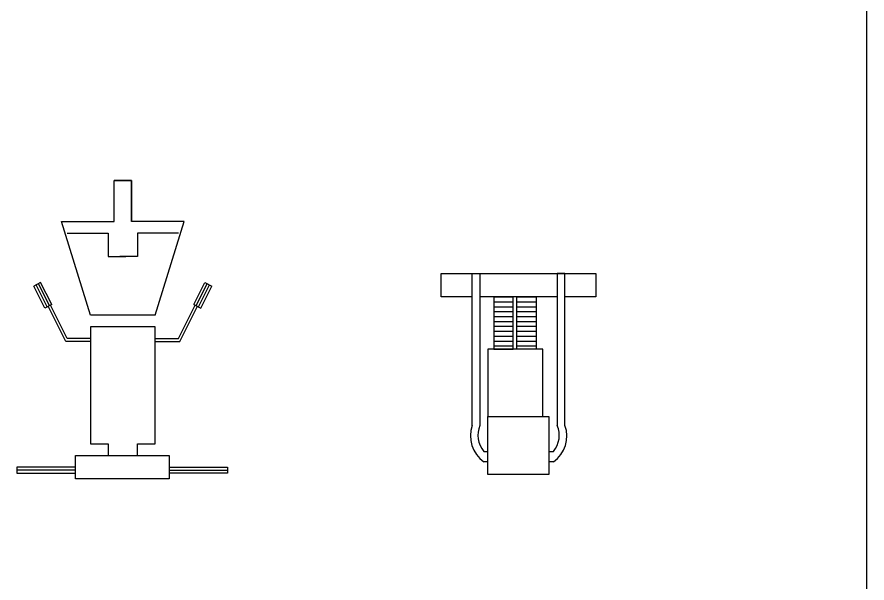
# Model space of a CAD drawing. Header units: millimetres. Extents: x 24547 to 62889, y 34568 to 56011.
# Drawn here: x 59413 to 62889, y 50874 to 53187 of the extents above; entities that cross this region are included whole.
import ezdxf

# ---------------------------------------------------------------- set-up
doc = ezdxf.new("R2010")
doc.units = ezdxf.units.MM
doc.layers.add('www.cad-blocks.net', color=7, linetype='Continuous')

# ---------------------------------------------------------------- blocks, each defined once
blk = doc.blocks.new('A$C60BA323A')
h = blk.add_hatch()
h.set_pattern_fill('_U', color=256, scale=20, style=0, pattern_type=0)
h.set_pattern_definition([(0, (-79024.589, -61997.142), (0, 20), [])])
h.paths.add_polyline_path([(388.3, 726.5), (309.3, 726.5), (309.3, 512.1), (388.3, 512.1)])
h.paths.add_polyline_path([(293.5, 726.5), (214.5, 726.5), (214.5, 512.1), (293.5, 512.1)])
for points in [[(126.4, 726.5), (0, 726.5), (0, 821.2), (632.2, 821.2), (632.2, 726.5), (505.7, 726.5)], [(126.4, 200.8), (126.4, 821.2), (158, 821.2), (158, 200.8)], [(505.7, 200.8), (505.7, 821.2), (474.1, 821.2), (474.1, 200.8)], [(474.1, 726.5), (158, 726.5)], [(173.5, 94.4), (189.7, 94.4)], [(440.3, 94.4), (458.7, 94.4)], [(189.7, 51.9), (173.5, 51.9)], [(458.7, 51.9), (440.3, 51.9)]]:
    blk.add_lwpolyline(points)
for points in [[(214.5, 512.1), (293.5, 512.1), (293.5, 726.5), (214.5, 726.5)], [(388.3, 512.1), (309.3, 512.1), (309.3, 726.5), (388.3, 726.5)], [(189.7, 236.9), (415.4, 236.9), (415.4, 512.1), (189.7, 512.1)], [(189.7, 236.9), (440.3, 236.9), (440.3, 0), (189.7, 0)]]:
    blk.add_lwpolyline(points, close=True)
for centre, radius, start, end in [((247.9, 157.3), 129, 160.2953, 234.7797), ((251.8, 160.1), 102.2, 156.5479, 219.983), ((384.3, 157.3), 129, 305.2203, 19.7047), ((380.3, 160.1), 102.2, 320.017, 23.4521)]:
    blk.add_arc(centre, radius, start, end)
blk = doc.blocks.new('A$C69881EAE')
for p, q in [((198.5, 526.2), (198.5, 610)), ((198.5, 610), (234.3, 610)), ((234.3, 610), (198.5, 610)), ((234.3, 610), (234.3, 526.2)), ((234.3, 526.2), (234.3, 610)), ((150.6, 334.9), (90.8, 526.2)), ((90.8, 526.2), (198.5, 526.2)), ((342, 526.2), (234.3, 526.2)), ((282.2, 334.9), (342, 526.2)), ((102.8, 502.3), (186.5, 502.3)), ((186.5, 502.3), (186.5, 454.5)), ((330, 502.3), (246.3, 502.3)), ((246.3, 502.3), (246.3, 454.5)), ((186.5, 454.5), (222.4, 454.5)), ((246.3, 454.5), (210.4, 454.5)), ((48.4, 401.7), (34.3, 394)), ((71.1, 356.4), (48.4, 401.7)), ((361.7, 356.4), (384.4, 401.7)), ((384.4, 401.7), (398.5, 394)), ((56.7, 349.2), (34.3, 394)), ((61.5, 351.6), (39, 396.6)), ((66.3, 354), (43.7, 399.2)), ((366.5, 354), (389.1, 399.2)), ((371.3, 351.6), (393.8, 396.6)), ((376.1, 349.2), (398.5, 394)), ((71.1, 356.4), (56.7, 349.2)), ((99.8, 281.1), (63.9, 352.8)), ((102.8, 287), (68.7, 355.2)), ((330, 287), (364.1, 355.2)), ((333, 281.1), (368.9, 352.8)), ((361.7, 356.4), (376.1, 349.2)), ((282.2, 334.9), (150.6, 334.9)), ((150.6, 311), (150.6, 71.8)), ((282.2, 311), (150.6, 311)), ((282.2, 71.8), (282.2, 311)), ((150.6, 281.1), (99.8, 281.1)), ((150.6, 287), (102.8, 287)), ((282.2, 287), (330, 287)), ((282.2, 281.1), (333, 281.1)), ((150.6, 71.8), (186.5, 71.8)), ((186.5, 71.8), (186.5, 47.8)), ((246.3, 47.8), (246.3, 71.8)), ((246.3, 71.8), (282.2, 71.8)), ((119.6, 0), (119.6, 47.8)), ((119.6, 47.8), (311, 47.8)), ((311, 47.8), (311, 0)), ((119.6, 23.9), (0, 23.9)), ((0, 23.9), (0, 12)), ((119.6, 17.9), (0, 17.9)), ((311, 23.9), (430.6, 23.9)), ((311, 17.9), (430.6, 17.9)), ((430.6, 23.9), (430.6, 12)), ((0, 12), (119.6, 12)), ((430.6, 12), (311, 12)), ((311, 0), (119.6, 0))]:
    blk.add_line(p, q)
blk = doc.blocks.new('FORMAT')
at = {"layer": 'www.cad-blocks.net', "color": 155, "true_color": 0x546d8e}
for p in [(62888.5, 35325.8), (62888.5, 34567.8)]:
    blk.add_line(p, (62888.5, 56010.9), dxfattribs=at)

msp = doc.modelspace()

# ---------------------------------------------------------------- block references
for name, p in [('FORMAT', (0, 0)), ('A$C60BA323A', (61147.8, 51317.3))]:
    msp.add_blockref(name, p)
at = {"xscale": 2, "yscale": 2, "zscale": 2}
msp.add_blockref('A$C69881EAE', (59412.6, 51299.2), dxfattribs=at)

doc.saveas('drawing.dxf')
